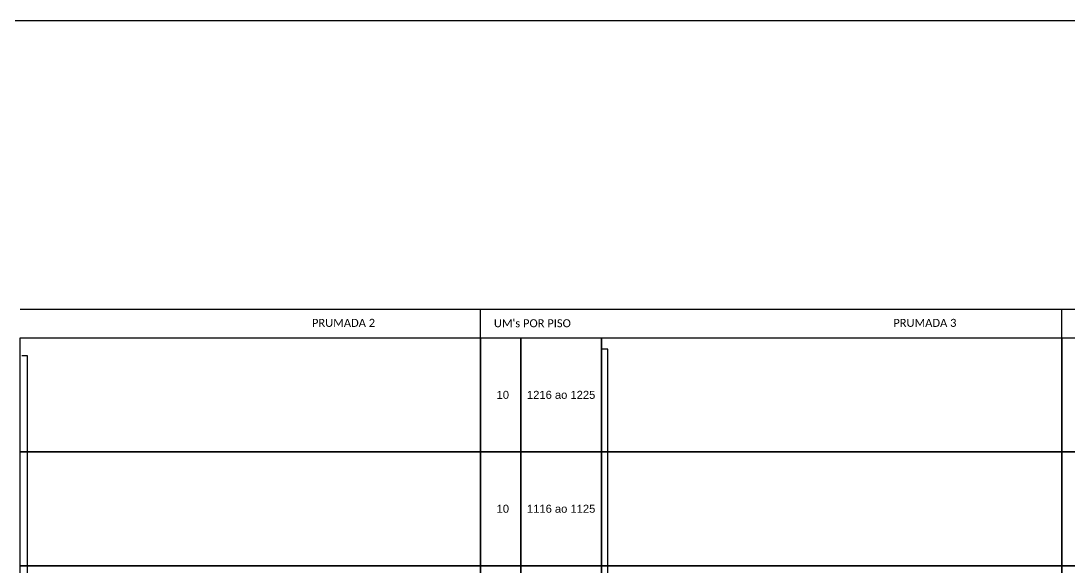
# Model space of a CAD drawing. Extents: x -89 to 2536, y 705 to 1299.
# Drawn here: x 1932.3 to 2203.4, y 1157.7 to 1299 of the extents above; entities that cross this region are included whole.
import ezdxf
from ezdxf.enums import TextEntityAlignment as Align

# ---------------------------------------------------------------- set-up
doc = ezdxf.new("R2010")
doc.units = 0
doc.styles.add('ARIAL', font='arial.ttf')
doc.styles.add('WMF-Calibri0', font='calibri.ttf')

msp = doc.modelspace()

# ---------------------------------------------------------------- linework, layer by layer
for points in [[(1697, 705.02), (2535.56, 705.02), (2535.56, 1299.02), (1697, 1299.02), (1697, 705.02)], [(2051.16, 1217.02), (2051.16, 1224.42)], [(2201.56, 1217.02), (2201.56, 1224.42)]]:
    msp.add_lwpolyline(points)
at = {"color": 7, "ltscale": 0.5}
msp.add_lwpolyline([(1932.02, 1224.42), (2502.37, 1224.42), (2502.37, 1217.02)], dxfattribs=at)
for points in [[(1932.02, 1217.02), (2051.18, 1217.02), (2051.18, 1187.55), (1932.02, 1187.55)], [(2051.18, 1217.02), (2061.59, 1217.02), (2061.59, 1187.55), (2051.18, 1187.55)], [(2061.59, 1217.02), (2082.42, 1217.02), (2082.42, 1187.55), (2061.59, 1187.55)], [(2082.42, 1217.02), (2201.58, 1217.02), (2201.58, 1187.55), (2082.42, 1187.55)], [(2201.58, 1217.02), (2211.99, 1217.02), (2211.99, 1187.55), (2201.58, 1187.55)], [(1932.02, 1187.55), (2051.18, 1187.55), (2051.18, 1158.08), (1932.02, 1158.08)], [(2051.18, 1187.55), (2061.59, 1187.55), (2061.59, 1158.08), (2051.18, 1158.08)], [(2061.59, 1187.55), (2082.42, 1187.55), (2082.42, 1158.08), (2061.59, 1158.08)], [(2082.42, 1187.55), (2201.58, 1187.55), (2201.58, 1158.08), (2082.42, 1158.08)], [(2201.58, 1187.55), (2211.99, 1187.55), (2211.99, 1158.08), (2201.58, 1158.08)], [(1932.02, 1158.08), (2051.18, 1158.08), (2051.18, 1128.61), (1932.02, 1128.61)], [(2051.18, 1158.08), (2061.59, 1158.08), (2061.59, 1128.61), (2051.18, 1128.61)], [(2061.59, 1158.08), (2082.42, 1158.08), (2082.42, 1128.61), (2061.59, 1128.61)], [(2082.42, 1158.08), (2201.58, 1158.08), (2201.58, 1128.61), (2082.42, 1128.61)], [(2201.58, 1158.08), (2211.99, 1158.08), (2211.99, 1128.61), (2201.58, 1128.61)]]:
    msp.add_lwpolyline(points, close=True)
at = {"color": 3}
for points in [[(1932.5, 1102.12), (1933.99, 1102.12), (1933.99, 1128.2), (1933.99, 1128.2), (1933.99, 1133.29), (1935.4, 1134.65), (1933.99, 1136.01), (1933.99, 1139.36), (1933.99, 1139.36), (1933.99, 1144.46), (1935.4, 1145.82), (1933.99, 1147.17), (1933.99, 1212.37), (1932.5, 1212.37)], [(2082.63, 1101.2), (2084.12, 1101.2), (2084.12, 1125.73), (2084.12, 1125.73), (2084.12, 1130.82), (2085.53, 1132.18), (2084.12, 1133.54), (2084.12, 1136.89), (2084.12, 1136.89), (2084.12, 1141.99), (2085.53, 1143.35), (2084.12, 1144.7), (2084.12, 1214.15), (2082.63, 1214.15)]]:
    msp.add_lwpolyline(points, dxfattribs=at)

# ---------------------------------------------------------------- texts
at = {"style": 'WMF-Calibri0'}
for s, p in [('PRUMADA 2', (2007.54, 1219.88)), ("UM's POR PISO", (2054.61, 1219.78)), ('PRUMADA 3', (2157.94, 1219.88)), ('PRUMADA 3', (2157.94, 1219.88))]:
    msp.add_text(s, height=2.07, dxfattribs=at).set_placement(p)
at = {"style": 'ARIAL'}
for s, p in [('10', (2056.92, 1202.29)), ('1216 ao 1225', (2072.01, 1202.29)), ('10', (2056.92, 1172.82)), ('1116 ao 1125', (2072.01, 1172.82))]:
    msp.add_text(s, height=2.07, dxfattribs=at).set_placement(p, align=Align.MIDDLE_CENTER)

doc.saveas('drawing.dxf')
